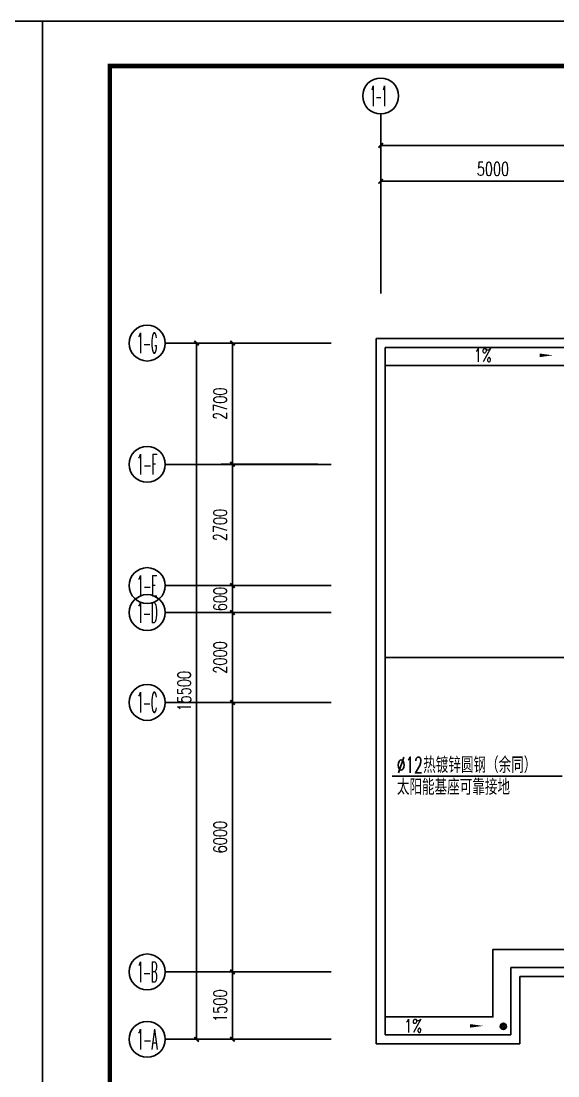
# Model space of a CAD drawing. Extents: x -6243262 to 3079315, y -2914302 to 172723.
# Drawn here: x -5550889 to -5538935, y -781254 to -757772 of the extents above; entities that cross this region are included whole.
import ezdxf
from ezdxf.enums import TextEntityAlignment as Align

# ---------------------------------------------------------------- set-up
doc = ezdxf.new("R2010")
doc.units = 0
doc.header["$LTSCALE"] = 1000
for name, color, linetype in [('A-ELEV-LIN-0.4', 40, 'Continuous'), ('A-FLOR-OUTL', 30, 'Continuous'), ('AXIS', 3, 'Continuous'), ('AXIS_TEXT', 7, 'Continuous'), ('DIM-避雷', 3, 'Continuous'), ('DIM_SYMB', 3, 'Continuous'), ('PUB_TITLE', 4, 'Continuous'), ('WALL-PARAPET', 6, 'Continuous')]:
    doc.layers.add(name, color=color, linetype=linetype)
doc.styles.add('_TCH_AXIS', font='COMPLEX', dxfattribs={"bigfont": 'GBCBIG'})
doc.styles.add('_TCH_DIM', font='SIMPLEX', dxfattribs={"bigfont": 'GBCBIG'})
doc.styles.add('_TCH_DIM_T3', font='SIMPLEX', dxfattribs={"width": 0.705882, "bigfont": 'GBCBIG'})
doc.styles.add('_TEL_DIM', font='SIMPLEX', dxfattribs={"width": 0.8, "height": 3.5, "bigfont": 'HZTXT'})
doc.styles.add('COMPLEX', font='COMPLEX')
doc.dimstyles.new('_TCH_ARCH&&100', dxfattribs={"dimtxt": 297.5, "dimasz": 100, "dimexe": 250, "dimexo": 300, "dimgap": 126.25, "dimtad": 1, "dimdec": 0, "dimzin": 0, "dimdsep": 46, "dimtxsty": '_TCH_DIM_T3', "dimblk": 'ARCHTICK', "dimcen": 0.09, "dimclrt": 7, "dimazin": 2, "dimtfac": 1, "dimtdec": 0, "dimtix": 1, "dimtmove": 2, "dimatfit": 3, "dimfxl": 0, "dimtolj": 1, "dimtzin": 0, "dimarcsym": 0})

# ---------------------------------------------------------------- blocks, each defined once
blk = doc.blocks.new('_ArchTick')
at = {"color": 0, "linetype": 'ByBlock', "const_width": 0.4}
blk.add_lwpolyline([(-0.5, -0.5), (0.5, 0.5)], dxfattribs=at)
blk = doc.blocks.new('*D232')
at = {"layer": 'AXIS', "color": 0, "lineweight": -2, "transparency": 16777216}
for p, q in [((1594695, -770052), (1594695, -766802)), ((1634695, -770052), (1634695, -766802)), ((1594695, -767052), (1634695, -767052))]:
    blk.add_line(p, q, dxfattribs=at)
at = {"layer": 'Defpoints', "color": 0, "transparency": 16777216}
for p in [(1634695, -767052), (1594695, -770352), (1634695, -770352)]:
    blk.add_point(p, dxfattribs=at)
at = {"layer": 'AXIS', "color": 0, "lineweight": -2, "transparency": 16777216, "xscale": 100, "yscale": 100, "zscale": 100, "rotation": 180}
blk.add_blockref('_ArchTick', (1594695, -767052), dxfattribs=at)
at = {"layer": 'AXIS', "color": 0, "lineweight": -2, "transparency": 16777216, "xscale": 100, "yscale": 100, "zscale": 100}
blk.add_blockref('_ArchTick', (1634695, -767052), dxfattribs=at)
at = {"layer": 'AXIS', "color": 7, "transparency": 16777216, "insert": (1614695, -766777), "char_height": 297.5, "attachment_point": 5, "style": '_TCH_DIM_T3'}
blk.add_mtext('\\A1;40000', dxfattribs=at)
blk = doc.blocks.new('*D241')
at = {"layer": 'AXIS', "color": 0, "lineweight": -2, "transparency": 16777216}
for p, q in [((1594695, -770052), (1594695, -767602)), ((1599695, -770052), (1599695, -767602)), ((1594695, -767852), (1599695, -767852))]:
    blk.add_line(p, q, dxfattribs=at)
at = {"layer": 'Defpoints', "color": 0, "transparency": 16777216}
for p in [(1599695, -767852), (1594695, -770352), (1599695, -770352)]:
    blk.add_point(p, dxfattribs=at)
at = {"layer": 'AXIS', "color": 0, "lineweight": -2, "transparency": 16777216, "xscale": 100, "yscale": 100, "zscale": 100, "rotation": 180}
blk.add_blockref('_ArchTick', (1594695, -767852), dxfattribs=at)
at = {"layer": 'AXIS', "color": 0, "lineweight": -2, "transparency": 16777216, "xscale": 100, "yscale": 100, "zscale": 100}
blk.add_blockref('_ArchTick', (1599695, -767852), dxfattribs=at)
at = {"layer": 'AXIS', "color": 7, "transparency": 16777216, "insert": (1597195, -767577), "char_height": 297.5, "attachment_point": 5, "style": '_TCH_DIM_T3'}
blk.add_mtext('\\A1;5000', dxfattribs=at)
blk = doc.blocks.new('_AXISO')
at = {"color": 0}
blk.add_circle((0, 0), 0.5, dxfattribs=at)
at = {"layer": 'AXIS_TEXT', "color": 0, "style": 'COMPLEX', "width": 1.041667}
blk.add_attdef('A', text='', height=0.56, dxfattribs=at).set_placement((-0.25, -0.28), (0.25, -0.28), align=Align.FIT)
blk = doc.blocks.new('*D247')
at = {"layer": 'AXIS', "color": 0, "lineweight": -2, "transparency": 16777216}
for p, q in [((1593295, -771452), (1590345, -771452)), ((1590595, -786952), (1590595, -771452)), ((1593295, -786952), (1590345, -786952))]:
    blk.add_line(p, q, dxfattribs=at)
at = {"layer": 'Defpoints', "color": 0, "transparency": 16777216}
for p in [(1590595, -771452), (1593595, -771452), (1593595, -786952)]:
    blk.add_point(p, dxfattribs=at)
at = {"layer": 'AXIS', "color": 0, "lineweight": -2, "transparency": 16777216, "xscale": 100, "yscale": 100, "zscale": 100}
for p, rotation in [((1590595, -771452), 90), ((1590595, -786952), 270)]:
    blk.add_blockref('_ArchTick', p, dxfattribs=dict(at, rotation=rotation))
at = {"layer": 'AXIS', "color": 7, "transparency": 16777216, "insert": (1590320, -779202), "char_height": 297.5, "attachment_point": 5, "rotation": 90, "style": '_TCH_DIM_T3'}
blk.add_mtext('\\A1;15500', dxfattribs=at)
blk = doc.blocks.new('*D248')
at = {"layer": 'AXIS', "color": 0, "lineweight": -2, "transparency": 16777216}
for p, q in [((1593295, -785452), (1591145, -785452)), ((1591395, -786952), (1591395, -785452)), ((1593295, -786952), (1591145, -786952))]:
    blk.add_line(p, q, dxfattribs=at)
at = {"layer": 'Defpoints', "color": 0, "transparency": 16777216}
for p in [(1591395, -785452), (1593595, -785452), (1593595, -786952)]:
    blk.add_point(p, dxfattribs=at)
at = {"layer": 'AXIS', "color": 0, "lineweight": -2, "transparency": 16777216, "xscale": 100, "yscale": 100, "zscale": 100}
for p, rotation in [((1591395, -785452), 90), ((1591395, -786952), 270)]:
    blk.add_blockref('_ArchTick', p, dxfattribs=dict(at, rotation=rotation))
at = {"layer": 'AXIS', "color": 7, "transparency": 16777216, "insert": (1591120, -786202), "char_height": 297.5, "attachment_point": 5, "rotation": 90, "style": '_TCH_DIM_T3'}
blk.add_mtext('\\A1;1500', dxfattribs=at)
blk = doc.blocks.new('*D249')
at = {"layer": 'AXIS', "color": 0, "lineweight": -2, "transparency": 16777216}
for p, q in [((1593295, -779452), (1591145, -779452)), ((1591395, -785452), (1591395, -779452)), ((1593295, -785452), (1591145, -785452))]:
    blk.add_line(p, q, dxfattribs=at)
at = {"layer": 'Defpoints', "color": 0, "transparency": 16777216}
for p in [(1591395, -779452), (1593595, -779452), (1593595, -785452)]:
    blk.add_point(p, dxfattribs=at)
at = {"layer": 'AXIS', "color": 0, "lineweight": -2, "transparency": 16777216, "xscale": 100, "yscale": 100, "zscale": 100}
for p, rotation in [((1591395, -779452), 90), ((1591395, -785452), 270)]:
    blk.add_blockref('_ArchTick', p, dxfattribs=dict(at, rotation=rotation))
at = {"layer": 'AXIS', "color": 7, "transparency": 16777216, "insert": (1591120, -782452), "char_height": 297.5, "attachment_point": 5, "rotation": 90, "style": '_TCH_DIM_T3'}
blk.add_mtext('\\A1;6000', dxfattribs=at)
blk = doc.blocks.new('*D250')
at = {"layer": 'AXIS', "color": 0, "lineweight": -2, "transparency": 16777216}
for p, q in [((1593295, -777452), (1591145, -777452)), ((1591395, -779452), (1591395, -777452)), ((1593295, -779452), (1591145, -779452))]:
    blk.add_line(p, q, dxfattribs=at)
at = {"layer": 'Defpoints', "color": 0, "transparency": 16777216}
for p in [(1591395, -777452), (1593595, -777452), (1593595, -779452)]:
    blk.add_point(p, dxfattribs=at)
at = {"layer": 'AXIS', "color": 0, "lineweight": -2, "transparency": 16777216, "xscale": 100, "yscale": 100, "zscale": 100}
for p, rotation in [((1591395, -777452), 90), ((1591395, -779452), 270)]:
    blk.add_blockref('_ArchTick', p, dxfattribs=dict(at, rotation=rotation))
at = {"layer": 'AXIS', "color": 7, "transparency": 16777216, "insert": (1591120, -778452), "char_height": 297.5, "attachment_point": 5, "rotation": 90, "style": '_TCH_DIM_T3'}
blk.add_mtext('\\A1;2000', dxfattribs=at)
blk = doc.blocks.new('*D251')
at = {"layer": 'AXIS', "color": 0, "lineweight": -2, "transparency": 16777216}
for p, q in [((1591395, -776852), (1591395, -776752)), ((1593295, -776852), (1591145, -776852)), ((1591395, -777452), (1591395, -776852)), ((1593295, -777452), (1591145, -777452)), ((1591395, -777452), (1591395, -777552))]:
    blk.add_line(p, q, dxfattribs=at)
at = {"layer": 'Defpoints', "color": 0, "transparency": 16777216}
for p in [(1591395, -776852), (1593595, -776852), (1593595, -777452)]:
    blk.add_point(p, dxfattribs=at)
at = {"layer": 'AXIS', "color": 0, "lineweight": -2, "transparency": 16777216, "xscale": 100, "yscale": 100, "zscale": 100}
for p, rotation in [((1591395, -776852), 270), ((1591395, -777452), 90)]:
    blk.add_blockref('_ArchTick', p, dxfattribs=dict(at, rotation=rotation))
at = {"layer": 'AXIS', "color": 7, "transparency": 16777216, "insert": (1591120, -777152), "char_height": 297.5, "attachment_point": 5, "rotation": 90, "style": '_TCH_DIM_T3'}
blk.add_mtext('\\A1;600', dxfattribs=at)
blk = doc.blocks.new('*D252')
at = {"layer": 'AXIS', "color": 0, "lineweight": -2, "transparency": 16777216}
for p, q in [((1593295, -774152), (1591145, -774152)), ((1591395, -776852), (1591395, -774152)), ((1593295, -776852), (1591145, -776852))]:
    blk.add_line(p, q, dxfattribs=at)
at = {"layer": 'Defpoints', "color": 0, "transparency": 16777216}
for p in [(1591395, -774152), (1593595, -774152), (1593595, -776852)]:
    blk.add_point(p, dxfattribs=at)
at = {"layer": 'AXIS', "color": 0, "lineweight": -2, "transparency": 16777216, "xscale": 100, "yscale": 100, "zscale": 100}
for p, rotation in [((1591395, -774152), 90), ((1591395, -776852), 270)]:
    blk.add_blockref('_ArchTick', p, dxfattribs=dict(at, rotation=rotation))
at = {"layer": 'AXIS', "color": 7, "transparency": 16777216, "insert": (1591120, -775502), "char_height": 297.5, "attachment_point": 5, "rotation": 90, "style": '_TCH_DIM_T3'}
blk.add_mtext('\\A1;2700', dxfattribs=at)
blk = doc.blocks.new('*D253')
at = {"layer": 'AXIS', "color": 0, "lineweight": -2, "transparency": 16777216}
for p, q in [((1593295, -771452), (1591145, -771452)), ((1591395, -774152), (1591395, -771452)), ((1593295, -774152), (1591145, -774152))]:
    blk.add_line(p, q, dxfattribs=at)
at = {"layer": 'Defpoints', "color": 0, "transparency": 16777216}
for p in [(1591395, -771452), (1593595, -771452), (1593595, -774152)]:
    blk.add_point(p, dxfattribs=at)
at = {"layer": 'AXIS', "color": 0, "lineweight": -2, "transparency": 16777216, "xscale": 100, "yscale": 100, "zscale": 100}
for p, rotation in [((1591395, -771452), 90), ((1591395, -774152), 270)]:
    blk.add_blockref('_ArchTick', p, dxfattribs=dict(at, rotation=rotation))
at = {"layer": 'AXIS', "color": 7, "transparency": 16777216, "insert": (1591120, -772802), "char_height": 297.5, "attachment_point": 5, "rotation": 90, "style": '_TCH_DIM_T3'}
blk.add_mtext('\\A1;2700', dxfattribs=at)
blk = doc.blocks.new('66')
at = {"layer": 'A-ELEV-LIN-0.4'}
h = blk.add_hatch(dxfattribs=at)
h.set_pattern_fill('ANSI37', color=8, scale=20)
h.set_pattern_definition([(45, (543120.163, -389005.388), (-22.4506403, 22.4506403), []), (135, (543120.163, -389005.388), (-22.4506403, -22.4506403), [])])
edge = h.paths.add_edge_path()
edge.add_arc((1597427.6, -786663.4), 70, 0, 360)
at = {"color": 8}
blk.add_lwpolyline([(1594795.1, -778452.2), (1626595.1, -778452.2)], dxfattribs=at)
at = {"layer": 'A-ELEV-LIN-0.4', "color": 8}
blk.add_circle((1597427.6, -786663.4), 70, dxfattribs=at)
at = {"layer": 'A-FLOR-OUTL', "color": 8}
for points in [[(1594795.1, -771952.2), (1626595.1, -771952.2)], [(1594795.1, -786452.2), (1597195.1, -786452.2), (1597195.1, -784952.2), (1610595.1, -784952.2)]]:
    blk.add_lwpolyline(points, dxfattribs=at)
at = {"layer": 'AXIS', "color": 8}
for p, q in [((1594695.1, -770352.2), (1594695.1, -766352.2)), ((1593595.1, -771452.2), (1589895.1, -771452.2)), ((1593595.1, -774152.2), (1589895.1, -774152.2)), ((1593595.1, -776852.2), (1589895.1, -776852.2)), ((1593595.1, -777452.2), (1589895.1, -777452.2)), ((1593595.1, -779452.2), (1589895.1, -779452.2)), ((1593595.1, -785452.2), (1589895.1, -785452.2)), ((1593595.1, -786952.2), (1589895.1, -786952.2))]:
    blk.add_line(p, q, dxfattribs=at)
at = {"layer": 'DIM_SYMB', "color": 8}
for points in [[(1597215.5, -771725.1, 0, 0, 0), (1598531.8, -771725.1, 0, 80, 0), (1598231.8, -771725.1, 0, 0, 0)], [(1595664.2, -786652.9, 0, 0, 0), (1596980.5, -786652.9, 0, 80, 0), (1596680.5, -786652.9, 0, 0, 0)]]:
    blk.add_lwpolyline(points, format="xyseb", dxfattribs=at)
at = {"layer": 'WALL-PARAPET', "color": 8}
for p, q in [((1594595.1, -787052.2), (1594595.1, -771352.2)), ((1599595.1, -771352.2), (1594595.1, -771352.2)), ((1594795.1, -786852.2), (1594795.1, -771552.2)), ((1599795.1, -771552.2), (1594795.1, -771552.2)), ((1610595.1, -785352.2), (1597595.1, -785352.2)), ((1597595.1, -786852.2), (1597595.1, -785352.2)), ((1610595.1, -785552.2), (1597795.1, -785552.2)), ((1597795.1, -787052.2), (1597795.1, -785552.2)), ((1597595.1, -786852.2), (1594795.1, -786852.2)), ((1597795.1, -787052.2), (1594595.1, -787052.2))]:
    blk.add_line(p, q, dxfattribs=at)
at = {"layer": 'AXIS', "color": 8}
ref = blk.add_blockref('_AXISO', (1594695.1, -765952.2), dxfattribs=dict(at, xscale=800, yscale=800, zscale=800))
ref.add_attrib('A', '1-1 ', dxfattribs={"layer": 'AXIS_TEXT', "color": 8, "height": 452.55, "style": '_TCH_AXIS', "width": 0.42}).set_placement((1594468.8, -766178.5), (1594921.4, -766178.5), align=Align.FIT)
ref = blk.add_blockref('_AXISO', (1589495.1, -771452.2), dxfattribs=dict(at, xscale=800, yscale=800, zscale=800))
ref.add_attrib('A', '1-G', dxfattribs={"layer": 'AXIS_TEXT', "color": 8, "height": 452.55, "style": '_TCH_AXIS', "width": 0.355932}).set_placement((1589268.8, -771678.5), (1589721.4, -771678.5), align=Align.FIT)
ref = blk.add_blockref('_AXISO', (1589495.1, -774152.2), dxfattribs=dict(at, xscale=800, yscale=800, zscale=800))
ref.add_attrib('A', '1-F', dxfattribs={"layer": 'AXIS_TEXT', "color": 8, "height": 452.55, "style": '_TCH_AXIS', "width": 0.368421}).set_placement((1589268.8, -774378.5), (1589721.4, -774378.5), align=Align.FIT)
ref = blk.add_blockref('_AXISO', (1589495.1, -776852.2), dxfattribs=dict(at, xscale=800, yscale=800, zscale=800))
ref.add_attrib('A', '1-E', dxfattribs={"layer": 'AXIS_TEXT', "color": 8, "height": 452.55, "style": '_TCH_AXIS', "width": 0.368421}).set_placement((1589268.8, -777078.5), (1589721.4, -777078.5), align=Align.FIT)
ref = blk.add_blockref('_AXISO', (1589495.1, -777452.2), dxfattribs=dict(at, xscale=800, yscale=800, zscale=800))
ref.add_attrib('A', '1-D', dxfattribs={"layer": 'AXIS_TEXT', "color": 8, "height": 452.55, "style": '_TCH_AXIS', "width": 0.362069}).set_placement((1589268.8, -777678.5), (1589721.4, -777678.5), align=Align.FIT)
ref = blk.add_blockref('_AXISO', (1589495.1, -779452.2), dxfattribs=dict(at, xscale=800, yscale=800, zscale=800))
ref.add_attrib('A', '1-C', dxfattribs={"layer": 'AXIS_TEXT', "color": 8, "height": 452.55, "style": '_TCH_AXIS', "width": 0.375}).set_placement((1589268.8, -779678.5), (1589721.4, -779678.5), align=Align.FIT)
ref = blk.add_blockref('_AXISO', (1589495.1, -785452.2), dxfattribs=dict(at, xscale=800, yscale=800, zscale=800))
ref.add_attrib('A', '1-B', dxfattribs={"layer": 'AXIS_TEXT', "color": 8, "height": 452.55, "style": '_TCH_AXIS', "width": 0.362069}).set_placement((1589268.8, -785678.5), (1589721.4, -785678.5), align=Align.FIT)
ref = blk.add_blockref('_AXISO', (1589495.1, -786952.2), dxfattribs=dict(at, xscale=800, yscale=800, zscale=800))
ref.add_attrib('A', '1-A', dxfattribs={"layer": 'AXIS_TEXT', "color": 8, "height": 452.55, "style": '_TCH_AXIS', "width": 0.355932}).set_placement((1589268.8, -787178.5), (1589721.4, -787178.5), align=Align.FIT)
at = {"layer": 'DIM_SYMB', "color": 7, "style": '_TCH_DIM', "width": 0.705882}
for p in [(1596770.5, -771873.9), (1595219.2, -786801.6)]:
    blk.add_text('1%', height=297.5, dxfattribs=at).set_placement(p)
at = {"layer": 'AXIS', "color": 8}
for p1, p2, distance, picture, middle in [((1594695.1, -770352.2), (1634695.1, -770352.2), 3300, '*D232', (1614695.1, -766777.2)), ((1594695.1, -770352.2), (1599695.1, -770352.2), 2500, '*D241', (1597195.1, -767577.2)), ((1593595.1, -786952.2), (1593595.1, -771452.2), 3000, '*D247', (1590320.1, -779202.2)), ((1593595.1, -774152.2), (1593595.1, -771452.2), 2200, '*D253', (1591120.1, -772802.2)), ((1593595.1, -776852.2), (1593595.1, -774152.2), 2200, '*D252', (1591120.1, -775502.2)), ((1593595.1, -777452.2), (1593595.1, -776852.2), 2200, '*D251', (1591120.1, -777152.2)), ((1593595.1, -779452.2), (1593595.1, -777452.2), 2200, '*D250', (1591120.1, -778452.2)), ((1593595.1, -785452.2), (1593595.1, -779452.2), 2200, '*D249', (1591120.1, -782452.2)), ((1593595.1, -786952.2), (1593595.1, -785452.2), 2200, '*D248', (1591120.1, -786202.2))]:
    dim = blk.add_aligned_dim(p1=p1, p2=p2, distance=distance, dimstyle='_TCH_ARCH&&100', dxfattribs=at)
    dim.commit()
    dim.dimension.update_dxf_attribs({"geometry": picture, "text_midpoint": middle})

msp = doc.modelspace()

# ---------------------------------------------------------------- linework, layer by layer
at = {"layer": 'DIM-避雷'}
for p, q in [((-5539608.6, -774578.2), (-5542626.3, -774578.2)), ((-5538840.7, -774578.2), (-5539608.6, -774578.2))]:
    msp.add_line(p, q, dxfattribs=at)
at = {"layer": 'PUB_TITLE'}
for points in [[(-5609813.8, -799772.5), (-5550413.8, -799772.5), (-5550413.8, -757772.5), (-5609813.8, -757772.5)], [(-5550413.8, -799772.5), (-5491013.8, -799772.5), (-5491013.8, -757772.5), (-5550413.8, -757772.5)]]:
    msp.add_lwpolyline(points, close=True, dxfattribs=at)
at = {"layer": 'PUB_TITLE', "const_width": 100}
msp.add_lwpolyline([(-5548913.8, -798772.5), (-5492013.8, -798772.5), (-5492013.8, -758772.5), (-5548913.8, -758772.5)], close=True, dxfattribs=at)

# ---------------------------------------------------------------- block references
msp.add_blockref('66', (-7137576.4, 6512.4))

# ---------------------------------------------------------------- texts
at = {"layer": 'DIM-避雷', "color": 7, "style": '_TEL_DIM'}
for s, width, p in [('%%c12', 0.64, (-5542521.3, -774508.2)), ('热镀锌圆钢（余同）', 0.8, (-5541934.6, -774508.2)), ('太阳能基座可靠接地', 0.8, (-5542521.3, -774998.2))]:
    msp.add_text(s, height=350, dxfattribs=dict(at, width=width)).set_placement(p)

doc.saveas('drawing.dxf')
